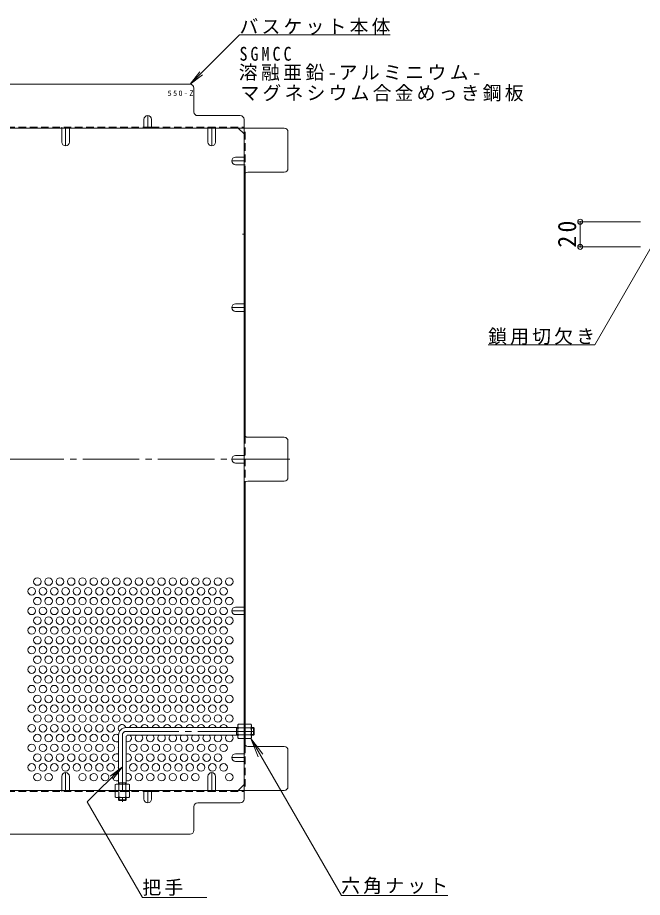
# Model space of a CAD drawing. Units: millimetres at full size, sheet at 1:5; details may follow other scales. Extents: x -898 to 946, y -664 to 570.
# Drawn here: x -293 to 205, y -152 to 549 of the extents above; entities that cross this region are included whole.
import ezdxf

# ---------------------------------------------------------------- set-up
doc = ezdxf.new("R2010")
doc.units = ezdxf.units.MM
doc.header["$LTSCALE"] = 5
doc.header["$PDMODE"] = 32
doc.header["$PDSIZE"] = 4
for name, pattern in [('CHAIN1', [8, 5, -1, 1, -1]), ('CHAIN2', [12, 9, -1, 1, -1]), ('DASHED1', [1.8, 1.2, -0.6])]:
    doc.linetypes.add(name, pattern=pattern)
for name, color, linetype, lineweight in [('0-1_躯体', 3, 'Continuous', 9), ('0-4_その他', 7, 'Continuous', 9), ('0-5_寸法', 7, 'Continuous', 9), ('0-6_ハッチ', 2, 'Continuous', 9), ('0-7', 2, 'Continuous', 9), ('0-8', 2, 'Continuous', 9), ('0-B', 2, 'Continuous', 9)]:
    doc.layers.add(name, color=color, linetype=linetype, lineweight=lineweight)
doc.styles.add('ＭＳ ゴシック', font='')
doc.styles.get('ＭＳ ゴシック').set_extended_font_data('MS Gothic')

msp = doc.modelspace()

# ---------------------------------------------------------------- linework, layer by layer
at = {"layer": '0-1_躯体'}
for p, q in [((-117.833, -17.098), (-206.833, -17.098)), ((-118.833, -23.098), (-118.833, -17.098)), ((-118.833, -17.598), (-117.833, -17.598)), ((-105.333, -17.098), (-107.033, -17.098)), ((-107.033, -17.598), (-104.833, -17.598)), ((-105.333, -23.098), (-105.333, -17.098)), ((-105.333, -17.098), (-104.833, -17.598)), ((-104.833, -22.598), (-104.833, -17.598)), ((-212.833, -23.098), (-212.833, -62.098)), ((-206.833, -24.598), (-206.833, -62.098)), ((-117.833, -23.098), (-205.333, -23.098)), ((-118.833, -22.598), (-117.833, -22.598)), ((-107.033, -22.598), (-104.833, -22.598)), ((-105.333, -23.098), (-107.033, -23.098)), ((-105.333, -23.098), (-104.833, -22.598)), ((-212.833, -61.098), (-206.833, -61.098)), ((-212.333, -61.098), (-212.333, -62.098)), ((-207.333, -61.098), (-207.333, -62.098))]:
    msp.add_line(p, q, dxfattribs=at)
at = {"layer": '0-1_躯体', "linetype": 'CHAIN2'}
for p, q in [((-104.833, -20.098), (-206.833, -20.098)), ((-209.833, -23.098), (-209.833, -76.331))]:
    msp.add_line(p, q, dxfattribs=at)
at = {"layer": '0-1_躯体', "linetype": 'DASHED1'}
for p, q in [((-212.833, -74.598), (-212.833, -72.898)), ((-212.833, -74.598), (-206.833, -74.598)), ((-212.833, -74.598), (-212.333, -75.098)), ((-212.333, -72.898), (-212.333, -75.098)), ((-212.333, -75.098), (-207.333, -75.098)), ((-207.333, -72.898), (-207.333, -75.098)), ((-206.833, -74.598), (-207.333, -75.098)), ((-206.833, -74.598), (-206.833, -72.898))]:
    msp.add_line(p, q, dxfattribs=at)
at = {"layer": '0-1_躯体'}
for centre, radius in [((-206.833, -23.098), 6), ((-205.333, -24.598), 1.5)]:
    msp.add_arc(centre, radius, 90, 180, dxfattribs=at)
at = {"layer": '0-1_躯体', "linetype": 'CHAIN2'}
msp.add_arc((-206.833, -23.098), 3, 90, 180, dxfattribs=at)
at = {"layer": '0-4_その他'}
for p, q in [((153.608, 385.973), (203.189, 385.973)), ((155.108, 385.973), (155.108, 365.973)), ((153.608, 365.973), (203.189, 365.973))]:
    msp.add_line(p, q, dxfattribs=at)
for p in [(155.108, 385.973), (155.108, 365.973)]:
    msp.add_point(p, dxfattribs=at)
at = {"layer": '0-5_寸法'}
for p, q in [((-116.493, 534.849), (-155.834, 495.509)), ((3.507, 534.849), (-116.493, 534.849)), ((-155.834, 495.509), (-148.224, 505.426)), ((-155.834, 495.509), (-145.917, 503.118)), ((166.707, 287.926), (81.707, 287.926)), ((-107.466, -25.848), (-35.195, -151.028)), ((-107.466, -25.848), (-101.487, -40.284)), ((-107.466, -25.848), (-97.954, -38.245)), ((-209.773, -48.239), (-219.69, -55.849)), ((-142.657, -152.413), (-193.907, -152.413)), ((49.535, -151.028), (-35.195, -151.028))]:
    msp.add_line(p, q, dxfattribs=at)
for points in [[(166.707, 287.926), (217.495, 375.892), (212.711, 364.344)], [(-193.907, -152.413), (-237.844, -76.311), (-209.773, -48.239), (-217.382, -58.156)]]:
    msp.add_lwpolyline(points, dxfattribs=at)
at = {"layer": '0-6_ハッチ'}
for centre in [(-277.633, 99.277), (-268.633, 99.277), (-259.633, 99.277), (-250.633, 99.277), (-241.633, 99.277), (-232.633, 99.277), (-223.633, 99.277), (-214.633, 99.277), (-205.633, 99.277), (-196.633, 99.277), (-187.633, 99.277), (-178.633, 99.277), (-169.633, 99.277), (-160.633, 99.277), (-151.633, 99.277), (-142.633, 99.277), (-133.633, 99.277), (-124.633, 99.277), (-282.133, 91.483), (-273.133, 91.483), (-264.133, 91.483), (-255.133, 91.483), (-246.133, 91.483), (-237.133, 91.483), (-228.133, 91.483), (-219.133, 91.483), (-210.133, 91.483), (-201.133, 91.483), (-192.133, 91.483), (-183.133, 91.483), (-174.133, 91.483), (-165.133, 91.483), (-156.133, 91.483), (-147.133, 91.483), (-138.133, 91.483), (-129.133, 91.483), (-277.633, 83.689), (-268.633, 83.689), (-259.633, 83.689), (-250.633, 83.689), (-241.633, 83.689), (-232.633, 83.689), (-223.633, 83.689), (-214.633, 83.689), (-205.633, 83.689), (-196.633, 83.689), (-187.633, 83.689), (-178.633, 83.689), (-169.633, 83.689), (-160.633, 83.689), (-151.633, 83.689), (-142.633, 83.689), (-133.633, 83.689), (-124.633, 83.689), (-282.133, 75.895), (-273.133, 75.895), (-264.133, 75.895), (-255.133, 75.895), (-246.133, 75.895), (-237.133, 75.895), (-228.133, 75.895), (-219.133, 75.895), (-210.133, 75.895), (-201.133, 75.895), (-192.133, 75.895), (-183.133, 75.895), (-174.133, 75.895), (-165.133, 75.895), (-156.133, 75.895), (-147.133, 75.895), (-138.133, 75.895), (-129.133, 75.895), (-277.633, 68.101), (-268.633, 68.101), (-259.633, 68.101), (-250.633, 68.101), (-241.633, 68.101), (-232.633, 68.101), (-223.633, 68.101), (-214.633, 68.101), (-205.633, 68.101), (-196.633, 68.101), (-187.633, 68.101), (-178.633, 68.101), (-169.633, 68.101), (-160.633, 68.101), (-151.633, 68.101), (-142.633, 68.101), (-133.633, 68.101), (-124.633, 68.101), (-282.133, 60.306), (-273.133, 60.306), (-264.133, 60.306), (-255.133, 60.306), (-246.133, 60.306), (-237.133, 60.306), (-228.133, 60.306), (-219.133, 60.306), (-210.133, 60.306), (-201.133, 60.306), (-192.133, 60.306), (-183.133, 60.306), (-174.133, 60.306), (-165.133, 60.306), (-156.133, 60.306), (-147.133, 60.306), (-138.133, 60.306), (-129.133, 60.306), (-277.633, 52.512), (-268.633, 52.512), (-259.633, 52.512), (-250.633, 52.512), (-241.633, 52.512), (-232.633, 52.512), (-223.633, 52.512), (-214.633, 52.512), (-205.633, 52.512), (-196.633, 52.512), (-187.633, 52.512), (-178.633, 52.512), (-169.633, 52.512), (-160.633, 52.512), (-151.633, 52.512), (-142.633, 52.512), (-133.633, 52.512), (-124.633, 52.512), (-282.133, 44.718), (-273.133, 44.718), (-264.133, 44.718), (-255.133, 44.718), (-246.133, 44.718), (-237.133, 44.718), (-228.133, 44.718), (-219.133, 44.718), (-210.133, 44.718), (-201.133, 44.718), (-192.133, 44.718), (-183.133, 44.718), (-174.133, 44.718), (-165.133, 44.718), (-156.133, 44.718), (-147.133, 44.718), (-138.133, 44.718), (-129.133, 44.718), (-277.633, 36.924), (-268.633, 36.924), (-259.633, 36.924), (-250.633, 36.924), (-241.633, 36.924), (-232.633, 36.924), (-223.633, 36.924), (-214.633, 36.924), (-205.633, 36.924), (-196.633, 36.924), (-187.633, 36.924), (-178.633, 36.924), (-169.633, 36.924), (-160.633, 36.924), (-151.633, 36.924), (-142.633, 36.924), (-133.633, 36.924), (-124.633, 36.924), (-282.133, 29.129), (-273.133, 29.129), (-264.133, 29.129), (-255.133, 29.129), (-246.133, 29.129), (-237.133, 29.129), (-228.133, 29.129), (-219.133, 29.129), (-210.133, 29.129), (-201.133, 29.129), (-192.133, 29.129), (-183.133, 29.129), (-174.133, 29.129), (-165.133, 29.129), (-156.133, 29.129), (-147.133, 29.129), (-138.133, 29.129), (-129.133, 29.129), (-277.633, 21.335), (-268.633, 21.335), (-259.633, 21.335), (-250.633, 21.335), (-241.633, 21.335), (-232.633, 21.335), (-223.633, 21.335), (-214.633, 21.335), (-205.633, 21.335), (-196.633, 21.335), (-187.633, 21.335), (-178.633, 21.335), (-169.633, 21.335), (-160.633, 21.335), (-151.633, 21.335), (-142.633, 21.335), (-133.633, 21.335), (-124.633, 21.335), (-282.133, 13.541), (-273.133, 13.541), (-264.133, 13.541), (-255.133, 13.541), (-246.133, 13.541), (-237.133, 13.541), (-228.133, 13.541), (-219.133, 13.541), (-210.133, 13.541), (-201.133, 13.541), (-192.133, 13.541), (-183.133, 13.541), (-174.133, 13.541), (-165.133, 13.541), (-156.133, 13.541), (-147.133, 13.541), (-138.133, 13.541), (-129.133, 13.541), (-277.633, 5.747), (-268.633, 5.747), (-259.633, 5.747), (-250.633, 5.747), (-241.633, 5.747), (-232.633, 5.747), (-223.633, 5.747), (-214.633, 5.747), (-205.633, 5.747), (-196.633, 5.747), (-187.633, 5.747), (-178.633, 5.747), (-169.633, 5.747), (-160.633, 5.747), (-151.633, 5.747), (-142.633, 5.747), (-133.633, 5.747), (-124.633, 5.747), (-282.133, -2.048), (-273.133, -2.048), (-264.133, -2.048), (-255.133, -2.048), (-246.133, -2.048), (-237.133, -2.048), (-228.133, -2.048), (-219.133, -2.048), (-210.133, -2.048), (-201.133, -2.048), (-192.133, -2.048), (-183.133, -2.048), (-174.133, -2.048), (-165.133, -2.048), (-156.133, -2.048), (-147.133, -2.048), (-138.133, -2.048), (-129.133, -2.048), (-277.633, -9.842), (-268.633, -9.842), (-259.633, -9.842), (-250.633, -9.842), (-241.633, -9.842), (-232.633, -9.842), (-223.633, -9.842), (-214.633, -9.842), (-205.633, -9.842), (-196.633, -9.842), (-187.633, -9.842), (-178.633, -9.842), (-169.633, -9.842), (-160.633, -9.842), (-151.633, -9.842), (-142.633, -9.842), (-133.633, -9.842), (-124.633, -9.842), (-282.133, -17.636), (-273.133, -17.636), (-264.133, -17.636), (-255.133, -17.636), (-246.133, -17.636), (-237.133, -17.636), (-228.133, -17.636), (-219.133, -17.636), (-277.633, -25.43), (-268.633, -25.43), (-259.633, -25.43), (-250.633, -25.43), (-241.633, -25.43), (-232.633, -25.43), (-223.633, -25.43), (-282.133, -33.224), (-273.133, -33.224), (-264.133, -33.224), (-255.133, -33.224), (-246.133, -33.224), (-237.133, -33.224), (-228.133, -33.224), (-219.133, -33.224), (-201.133, -33.224), (-192.133, -33.224), (-183.133, -33.224), (-174.133, -33.224), (-165.133, -33.224), (-156.133, -33.224), (-147.133, -33.224), (-138.133, -33.224), (-129.133, -33.224), (-277.633, -41.019), (-268.633, -41.019), (-259.633, -41.019), (-250.633, -41.019), (-241.633, -41.019), (-232.633, -41.019), (-223.633, -41.019), (-196.633, -41.019), (-187.633, -41.019), (-178.633, -41.019), (-169.633, -41.019), (-160.633, -41.019), (-151.633, -41.019), (-142.633, -41.019), (-133.633, -41.019), (-282.133, -48.813), (-273.133, -48.813), (-264.133, -48.813), (-255.133, -48.813), (-246.133, -48.813), (-237.133, -48.813), (-228.133, -48.813), (-219.133, -48.813), (-201.133, -48.813), (-192.133, -48.813), (-183.133, -48.813), (-174.133, -48.813), (-165.133, -48.813), (-156.133, -48.813), (-147.133, -48.813), (-138.133, -48.813), (-129.133, -48.813), (-277.633, -56.607), (-268.633, -56.607), (-241.633, -56.607), (-232.633, -56.607), (-223.633, -56.607), (-196.633, -56.607), (-187.633, -56.607), (-178.633, -56.607), (-169.633, -56.607), (-160.633, -56.607), (-151.633, -56.607), (-124.633, -56.607)]:
    msp.add_circle(centre, 3, dxfattribs=at)
for centre, start, end in [((-210.133, -17.636), 10.13226, 232.1444), ((-201.133, -17.636), 10.32692, 169.67308), ((-192.133, -17.636), 10.32692, 169.67308), ((-183.133, -17.636), 10.32692, 169.67308), ((-174.133, -17.636), 10.32692, 169.67308), ((-165.133, -17.636), 10.32692, 169.67308), ((-156.133, -17.636), 10.32692, 169.67308), ((-147.133, -17.636), 10.32692, 169.67308), ((-138.133, -17.636), 10.32692, 169.67308), ((-129.133, -17.636), 10.32692, 169.67308), ((-214.633, -25.43), 53.12099, 306.8699), ((-205.633, -25.43), 246.42182, 51.01773), ((-196.633, -25.43), 128.98227, 51.01773), ((-187.633, -25.43), 128.98227, 51.01773), ((-178.633, -25.43), 128.98227, 51.01773), ((-169.633, -25.43), 128.98227, 51.01773), ((-160.633, -25.43), 128.98227, 51.01773), ((-151.633, -25.43), 128.98227, 51.01773), ((-142.633, -25.43), 128.98227, 51.01773), ((-133.633, -25.43), 128.98227, 51.01773), ((-124.633, -25.43), 128.98227, 51.01773), ((-210.133, -33.224), 154.15807, 205.84193), ((-214.633, -41.019), 53.1301, 306.8699), ((-205.633, -41.019), 246.42182, 113.57818), ((-210.133, -48.813), 154.15807, 205.84193), ((-214.633, -56.607), 53.1301, 306.8699), ((-205.633, -56.607), 246.42182, 113.57818)]:
    msp.add_arc(centre, 3, start, end, dxfattribs=at)
at = {"layer": '0-7'}
for p, q in [((-155.834, 495.509), (-597.432, 495.509)), ((-152.834, 473.509), (-152.834, 492.509)), ((-115.833, 470.509), (-149.834, 470.509)), ((-112.833, -74.098), (-112.833, 467.509)), ((-672.436, 460.509), (-80.829, 460.509)), ((-192.633, 461.309), (-186.633, 461.309)), ((-112.833, 455.897), (-117.445, 460.509)), ((-77.829, 428.508), (-77.829, 457.509)), ((-112.033, 424.552), (-112.033, 215.166)), ((-109.833, 425.508), (-80.829, 425.508)), ((-80.829, 214.206), (-109.833, 214.206)), ((-77.829, 182.205), (-77.829, 211.206)), ((-112.033, -31.137), (-112.033, 178.244)), ((-109.833, 179.205), (-80.829, 179.205)), ((-80.829, -32.097), (-109.833, -32.097)), ((-77.829, -64.098), (-77.829, -35.097)), ((-117.445, -67.098), (-112.833, -62.486)), ((-672.436, -67.098), (-80.829, -67.098)), ((-192.633, -67.898), (-186.633, -67.898)), ((-149.834, -77.098), (-115.833, -77.098)), ((-152.834, -99.098), (-152.834, -80.098)), ((-597.432, -102.098), (-155.834, -102.098))]:
    msp.add_line(p, q, dxfattribs=at)
at = {"layer": '0-7', "linetype": 'DASHED1'}
for p, q in [((-319.633, 461.309), (-192.633, 461.309)), ((-258.133, 460.509), (-258.133, 461.309)), ((-252.133, 460.509), (-252.133, 461.309)), ((-186.633, 461.309), (-112.833, 461.309)), ((-141.633, 460.509), (-141.633, 461.309)), ((-135.633, 460.509), (-135.633, 461.309)), ((-112.033, 424.552), (-112.033, 460.509)), ((-112.833, 437.429), (-112.033, 437.429)), ((-112.833, 431.429), (-112.033, 431.429)), ((-112.833, 320.516), (-112.033, 320.516)), ((-112.833, 314.516), (-112.033, 314.516)), ((-112.033, 215.166), (-112.033, 178.244)), ((-112.833, 199.705), (-112.033, 199.705)), ((-112.833, 193.705), (-112.033, 193.705)), ((-112.833, 78.895), (-112.033, 78.895)), ((-112.833, 72.895), (-112.033, 72.895)), ((-112.033, -17.098), (-112.833, -17.098)), ((-112.033, -23.298), (-112.833, -23.298)), ((-112.033, -31.137), (-112.033, -67.103)), ((-112.833, -38.019), (-112.033, -38.019)), ((-112.833, -44.019), (-112.033, -44.019)), ((-319.633, -67.898), (-192.633, -67.898)), ((-258.133, -67.098), (-258.133, -67.898)), ((-252.133, -67.098), (-252.133, -67.898)), ((-206.833, -67.098), (-206.833, -67.898)), ((-186.633, -67.898), (-112.833, -67.898)), ((-141.633, -67.098), (-141.633, -67.898)), ((-135.633, -67.098), (-135.633, -67.898))]:
    msp.add_line(p, q, dxfattribs=at)
at = {"layer": '0-7', "linetype": 'CHAIN2'}
msp.add_line((-76.476, 196.705), (-676.358, 196.705), dxfattribs=at)
at = {"layer": '0-7'}
for centre, start, end in [((-155.834, 492.509), 0, 90), ((-149.834, 473.509), 180, 270), ((-115.833, 467.509), 0, 90), ((-80.829, 457.509), 0, 90), ((-80.829, 428.508), 270, 0), ((-109.833, 422.508), 90, 180), ((-109.833, 217.206), 180, 270), ((-80.829, 211.206), 0, 90), ((-109.833, 176.205), 90, 180), ((-80.829, 182.205), 270, 0), ((-109.833, -29.097), 180, 270), ((-80.829, -35.097), 0, 90), ((-80.829, -64.098), 270, 0), ((-149.834, -80.098), 90, 180), ((-115.833, -74.098), 270, 0), ((-155.834, -99.098), 270, 0)]:
    msp.add_arc(centre, 3, start, end, dxfattribs=at)
at = {"layer": '0-8', "linetype": 'CHAIN1'}
for p, q in [((-189.633, 460.509), (-189.633, 470.509)), ((-255.133, 461.709), (-255.133, 446.359)), ((-138.633, 461.709), (-138.633, 446.359)), ((-111.633, 434.429), (-122.633, 434.429)), ((-114.179, 375.973), (-111.633, 375.973)), ((-111.633, 317.516), (-122.633, 317.516)), ((-110.125, 196.705), (-122.633, 196.705)), ((-111.633, 75.895), (-122.633, 75.895)), ((-111.633, -41.019), (-122.633, -41.019)), ((-255.133, -68.298), (-255.133, -52.948)), ((-138.633, -68.298), (-138.633, -52.948)), ((-189.633, -67.098), (-189.633, -77.098))]:
    msp.add_line(p, q, dxfattribs=at)
at = {"layer": '0-8'}
for p, q in [((-192.633, 467.509), (-192.633, 460.509)), ((-186.633, 467.509), (-186.633, 460.509)), ((-258.133, 449.359), (-258.133, 460.509)), ((-252.133, 449.359), (-252.133, 460.509)), ((-141.633, 449.359), (-141.633, 460.509)), ((-135.633, 449.359), (-135.633, 460.509)), ((-119.633, 437.429), (-112.833, 437.429)), ((-119.633, 431.429), (-112.833, 431.429)), ((-112.033, 385.973), (-112.833, 385.973)), ((-112.033, 365.973), (-112.833, 365.973)), ((-119.633, 320.516), (-112.833, 320.516)), ((-119.633, 314.516), (-112.833, 314.516)), ((-119.633, 199.705), (-112.833, 199.705)), ((-119.633, 193.705), (-112.833, 193.705)), ((-119.633, 78.895), (-112.833, 78.895)), ((-119.633, 72.895), (-112.833, 72.895)), ((-119.633, -38.019), (-112.833, -38.019)), ((-119.633, -44.019), (-112.833, -44.019)), ((-258.133, -55.948), (-258.133, -67.098)), ((-252.133, -55.948), (-252.133, -67.098)), ((-141.633, -55.948), (-141.633, -67.098)), ((-135.633, -55.948), (-135.633, -67.098)), ((-192.633, -74.098), (-192.633, -67.098)), ((-186.633, -74.098), (-186.633, -67.098))]:
    msp.add_line(p, q, dxfattribs=at)
for centre, start, end in [((-189.633, 467.509), 0, 180), ((-255.133, 449.359), 180, 0), ((-138.633, 449.359), 180, 0), ((-119.633, 434.429), 90, 270), ((-119.633, 317.516), 90, 270), ((-119.633, 196.705), 90, 270), ((-119.633, 75.895), 90, 270), ((-119.633, -41.019), 90, 270), ((-255.133, -55.948), 0, 180), ((-138.633, -55.948), 0, 180), ((-189.633, -74.098), 180, 0)]:
    msp.add_arc(centre, 3, start, end, dxfattribs=at)
at = {"layer": '0-B'}
for p, q in [((-117.833, -15.098), (-117.4, -14.348)), ((-117.833, -25.098), (-117.833, -15.098)), ((-112.833, -14.348), (-117.4, -14.348)), ((-117.4, -17.235), (-112.833, -17.235)), ((-112.833, -25.848), (-112.833, -14.348)), ((-112.033, -25.848), (-112.033, -14.348)), ((-112.033, -14.348), (-107.466, -14.348)), ((-107.466, -17.235), (-112.033, -17.235)), ((-107.033, -15.098), (-107.466, -14.348)), ((-107.033, -25.098), (-107.033, -15.098)), ((-117.833, -25.098), (-117.4, -25.848)), ((-117.4, -22.961), (-112.833, -22.961)), ((-112.833, -25.848), (-117.4, -25.848)), ((-107.466, -22.961), (-112.033, -22.961)), ((-112.033, -25.848), (-107.466, -25.848)), ((-107.033, -25.098), (-107.466, -25.848)), ((-214.833, -62.098), (-215.583, -62.531)), ((-215.583, -67.098), (-215.583, -62.531)), ((-214.833, -62.098), (-204.833, -62.098)), ((-212.696, -62.531), (-212.696, -67.098)), ((-206.97, -62.531), (-206.97, -67.098)), ((-204.833, -62.098), (-204.083, -62.531)), ((-204.083, -67.098), (-204.083, -62.531)), ((-215.583, -67.098), (-204.083, -67.098))]:
    msp.add_line(p, q, dxfattribs=at)
at = {"layer": '0-B', "linetype": 'DASHED1'}
for p, q in [((-204.083, -67.898), (-215.583, -67.898)), ((-215.583, -67.898), (-215.583, -72.465)), ((-212.696, -72.465), (-212.696, -67.898)), ((-206.97, -72.465), (-206.97, -67.898)), ((-204.083, -67.898), (-204.083, -72.465)), ((-214.833, -72.898), (-215.583, -72.465)), ((-204.833, -72.898), (-214.833, -72.898)), ((-204.833, -72.898), (-204.083, -72.465))]:
    msp.add_line(p, q, dxfattribs=at)
at = {"layer": '0-B'}
for centre, radius, start, end in [((-114.551, -15.993), 3.29, 149.99998, 176.07924), ((-115.098, -15.758), 2.735, 180.2103, 212.68507), ((-108.15, -20.098), 9.683, 162.79973, 197.20026), ((-110.315, -15.993), 3.29, 3.92076, 30.00002), ((-109.768, -15.758), 2.735, 327.31493, 359.7897), ((-116.716, -20.098), 9.683, 342.79974, 17.20027), ((-115.098, -24.438), 2.735, 147.31491, 179.78969), ((-114.551, -24.203), 3.29, 183.92075, 210), ((-109.768, -24.438), 2.735, 0.21031, 32.68509), ((-110.315, -24.203), 3.29, 330, 356.07925), ((-213.938, -65.38), 3.29, 93.92075, 120), ((-214.173, -64.833), 2.735, 57.31491, 89.78969), ((-209.833, -71.781), 9.683, 72.79973, 107.20026), ((-205.493, -64.833), 2.735, 90.2103, 122.68507), ((-205.728, -65.38), 3.29, 59.99998, 86.07924)]:
    msp.add_arc(centre, radius, start, end, dxfattribs=at)
at = {"layer": '0-B', "linetype": 'DASHED1'}
for centre, radius, start, end in [((-213.938, -69.616), 3.29, 239.99998, 266.07924), ((-214.173, -70.163), 2.735, 270.2103, 302.68507), ((-209.833, -63.216), 9.683, 252.79973, 287.20026), ((-205.493, -70.163), 2.735, 237.31491, 269.78969), ((-205.728, -69.616), 3.29, 273.92075, 300)]:
    msp.add_arc(centre, radius, start, end, dxfattribs=at)

# ---------------------------------------------------------------- texts
at = {"layer": '0-4_その他', "color": 2, "insert": (152.108, 365.348), "char_height": 14.66, "attachment_point": 7, "rotation": 90, "style": 'ＭＳ ゴシック'}
msp.add_mtext('\\T1.27;\\W0.95;20', dxfattribs=at)
at = {"layer": '0-5_寸法', "char_height": 11, "attachment_point": 7, "style": 'ＭＳ ゴシック'}
for s, insert in [('\\T1.17;バスケット本体', (-116.493, 534.849)), ('\\T1.38;\\W0.85;SGMCC', (-116.493, 514.109)), ('\\T1.18;溶融亜鉛-アルミニウム-', (-117.07, 498.249)), ('\\T1.17;マグネシウム合金めっき鋼板', (-115.705, 481.871)), ('\\T1.17;鎖用切欠き', (81.707, 287.926)), ('\\T1.17;把手', (-193.907, -151.179)), ('\\T1.17;六角ナット', (-35.465, -149.793))]:
    msp.add_mtext(s, dxfattribs=dict(at, insert=insert))
at = {"layer": '0-5_寸法', "color": 6, "insert": (-173.754, 486.109), "char_height": 4.399, "attachment_point": 7, "style": 'ＭＳ ゴシック'}
msp.add_mtext('\\T1.34;\\W0.9;550-Z', dxfattribs=at)

doc.saveas('drawing.dxf')
